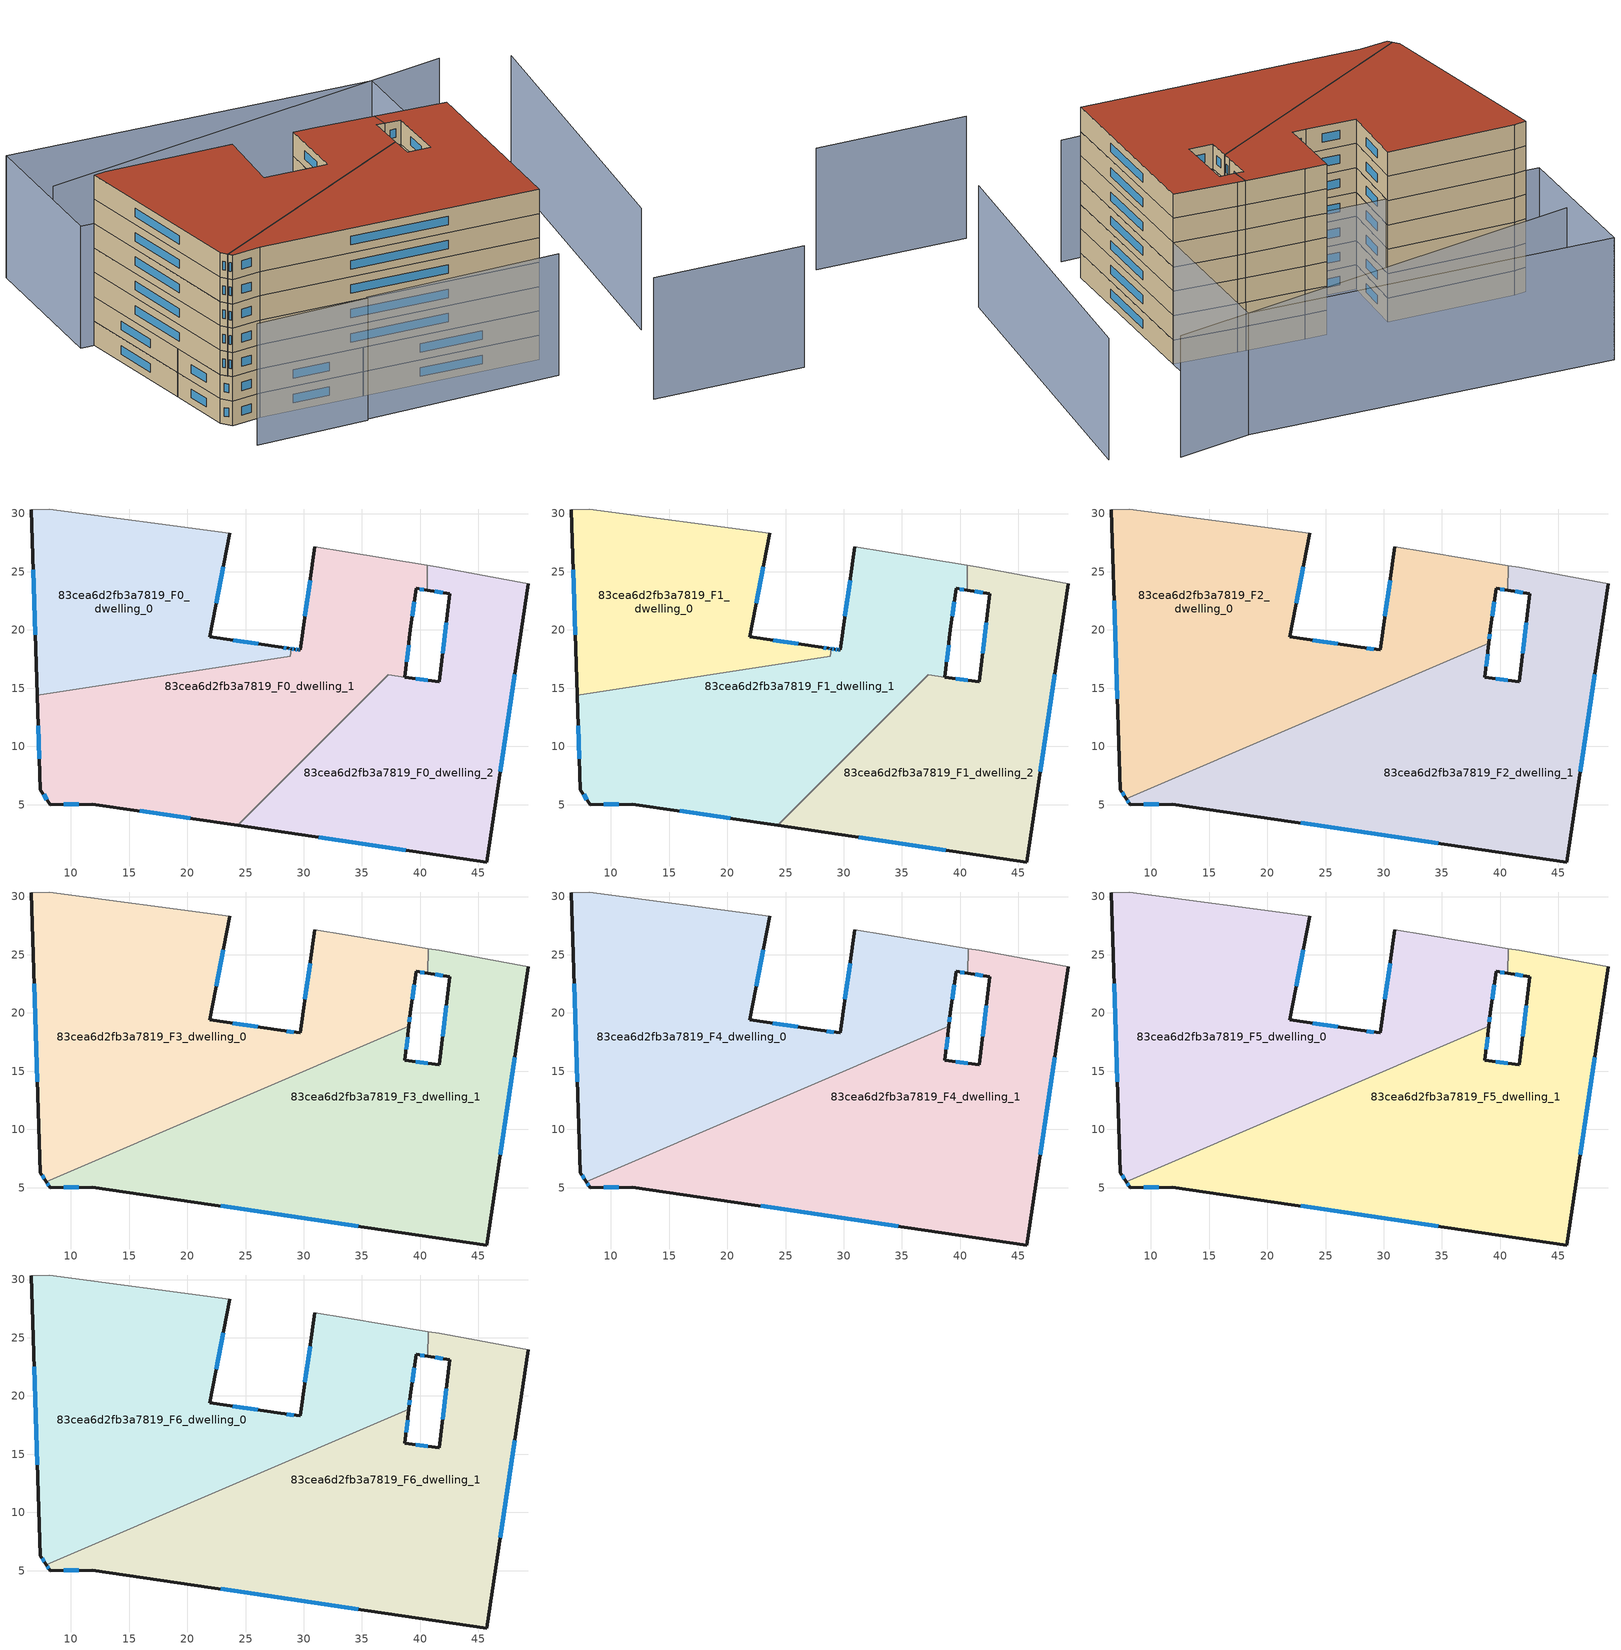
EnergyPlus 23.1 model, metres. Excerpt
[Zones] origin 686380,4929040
83cea6d2fb3a7819_F0_dwelling_0
 floor ground (EU_floor_Construction): 23.63,28.3 21.91,19.42 28.11,18.51 28.71,18.42 28.94,18.39 28.84,17.73 7.12,14.41 6.6,30.34 8.13,30.39 z0
 wall outside (EU_wall_Construction): 6.6,30.34 7.12,14.41 / 28.94,18.39 28.71,18.42 28.11,18.51 21.91,19.42 23.63,28.3 z0:3
 wall adiabatic (EU_wall_Construction): 23.63,28.3 8.13,30.39 6.6,30.34 z0:3
 wall to 83cea6d2fb3a7819_F0_dwelling_1 (EU_wall_Construction): 7.12,14.41 28.84,17.73 28.94,18.39 z0:3
 window (EU_Window_Construction): 6.77,25.16 6.95,19.59 / 22.47,22.31 23.07,25.41 / 26.09,18.8 23.92,19.12 / 28.51,18.45 28.3,18.48 / 28.86,18.4 28.78,18.41 z0.98:2.02
83cea6d2fb3a7819_F0_dwelling_1
 floor ground (EU_floor_Construction): 40.62,25.55 40.62,23.41 39.66,23.57 39.17,20.03 38.68,15.95 37.24,16.15 24.34,3.21 11.84,5.05 8.22,5 7.38,6.29 7.12,14.41 28.84,17.73 28.94,18.39 29.23,18.34 29.53,18.3 29.68,18.28 30.96,27.14 33.55,26.73 z0
 wall outside (EU_wall_Construction): 30.96,27.14 29.68,18.28 29.53,18.3 29.23,18.34 28.94,18.39 / 38.68,15.95 39.17,20.03 39.66,23.57 40.62,23.41 / 7.12,14.41 7.38,6.29 8.22,5 11.84,5.05 24.34,3.21 z0:3
 wall adiabatic (EU_wall_Construction): 40.62,25.55 33.55,26.73 30.96,27.14 z0:3
 wall to 83cea6d2fb3a7819_F0_dwelling_2 (EU_wall_Construction): 40.62,23.41 40.62,25.55 / 24.34,3.21 37.24,16.15 38.68,15.95 z0:3
 window (EU_Window_Construction): 29.14,18.36 29.03,18.37 / 29.43,18.32 29.33,18.33 / 29.63,18.29 29.58,18.29 / 30.54,24.26 30.1,21.16 / 39.97,23.52 40.31,23.46 / 39.33,21.18 39.5,22.42 / 38.84,17.28 39.01,18.7 / 15.9,4.45 20.27,3.81 / 9.4,5.02 10.66,5.03 / 7.65,5.87 7.95,5.42 / 7.2,11.77 7.29,8.93 z0.98:2.02
83cea6d2fb3a7819_F0_dwelling_2
 floor ground (EU_floor_Construction): 49.28,23.95 45.7,0.07 24.34,3.21 37.24,16.14 41.62,15.54 42.56,23.1 40.62,23.41 40.62,25.55 41.63,25.38 z0
 wall outside (EU_wall_Construction): 40.62,23.41 42.56,23.1 41.62,15.54 38.68,15.95 / 24.34,3.21 45.7,0.07 49.28,23.95 z0:3
 wall adiabatic (EU_wall_Construction): 49.28,23.95 41.63,25.38 40.62,25.55 z0:3
 window (EU_Window_Construction): 41.25,23.31 41.93,23.2 / 46.86,7.84 48.11,16.18 / 31.28,2.19 38.75,1.09 / 40.66,15.67 39.64,15.81 / 42.25,20.64 41.92,18 z0.98:2.02
83cea6d2fb3a7819_F1_dwelling_0
 floor to 83cea6d2fb3a7819_F0_dwelling_0 (EU_floor_Construction): 23.63,28.3 21.91,19.42 28.11,18.51 28.71,18.42 28.94,18.39 28.84,17.73 7.12,14.41 6.6,30.34 8.13,30.39 z3
 wall outside (EU_wall_Construction): 6.6,30.34 7.12,14.41 / 28.94,18.39 28.71,18.42 28.11,18.51 21.91,19.42 23.63,28.3 z3:6
 wall adiabatic (EU_wall_Construction): 23.63,28.3 8.13,30.39 6.6,30.34 z3:6
 wall to 83cea6d2fb3a7819_F1_dwelling_1 (EU_wall_Construction): 7.12,14.41 28.84,17.73 28.94,18.39 z3:6
 window (EU_Window_Construction): 6.77,25.16 6.95,19.59 / 22.47,22.31 23.07,25.41 / 26.09,18.8 23.92,19.12 / 28.51,18.45 28.3,18.48 / 28.86,18.4 28.78,18.41 z3.98:5.02
83cea6d2fb3a7819_F1_dwelling_1
 floor to 83cea6d2fb3a7819_F0_dwelling_1 (EU_floor_Construction): 40.62,25.55 40.62,23.41 39.66,23.57 39.17,20.03 38.68,15.95 37.24,16.15 24.34,3.21 11.84,5.05 8.22,5 7.38,6.29 7.12,14.41 28.84,17.73 28.94,18.39 29.23,18.34 29.53,18.3 29.68,18.28 30.96,27.14 33.55,26.73 z3
 wall outside (EU_wall_Construction): 30.96,27.14 29.68,18.28 29.53,18.3 29.23,18.34 28.94,18.39 / 38.68,15.95 39.17,20.03 39.66,23.57 40.62,23.41 / 7.12,14.41 7.38,6.29 8.22,5 11.84,5.05 24.34,3.21 z3:6
 wall adiabatic (EU_wall_Construction): 40.62,25.55 33.55,26.73 30.96,27.14 z3:6
 wall to 83cea6d2fb3a7819_F1_dwelling_2 (EU_wall_Construction): 40.62,23.41 40.62,25.55 / 24.34,3.21 37.24,16.15 38.68,15.95 z3:6
 window (EU_Window_Construction): 29.14,18.36 29.03,18.37 / 29.43,18.32 29.33,18.33 / 29.63,18.29 29.58,18.29 / 30.54,24.26 30.1,21.16 / 39.97,23.52 40.31,23.46 / 39.33,21.18 39.5,22.42 / 38.84,17.28 39.01,18.7 / 15.9,4.45 20.27,3.81 / 9.4,5.02 10.66,5.03 / 7.65,5.87 7.95,5.42 / 7.2,11.77 7.29,8.93 z3.98:5.02
83cea6d2fb3a7819_F1_dwelling_2
 floor to 83cea6d2fb3a7819_F0_dwelling_2 (EU_floor_Construction): 49.28,23.95 45.7,0.07 24.34,3.21 37.24,16.14 41.62,15.54 42.56,23.1 40.62,23.41 40.62,25.55 41.63,25.38 z3
 wall outside (EU_wall_Construction): 40.62,23.41 42.56,23.1 41.62,15.54 38.68,15.95 / 24.34,3.21 45.7,0.07 49.28,23.95 z3:6
 wall adiabatic (EU_wall_Construction): 49.28,23.95 41.63,25.38 40.62,25.55 z3:6
 window (EU_Window_Construction): 41.25,23.31 41.93,23.2 / 46.86,7.84 48.11,16.18 / 31.28,2.19 38.75,1.09 / 40.66,15.67 39.64,15.81 / 42.25,20.64 41.92,18 z3.98:5.02
83cea6d2fb3a7819_F2_dwelling_0
 floor to 83cea6d2fb3a7819_F1_dwelling_0 (EU_floor_Construction): 23.63,28.3 21.91,19.42 28.11,18.51 28.83,18.4 28.94,18.39 28.84,17.73 7.12,14.41 6.6,30.34 8.13,30.39 z6
 floor to 83cea6d2fb3a7819_F1_dwelling_1 (EU_floor_Construction): 40.62,25.55 40.62,23.41 39.66,23.57 39.17,20.03 39.03,18.85 7.88,5.52 7.38,6.29 7.12,14.41 28.84,17.73 28.94,18.39 29.07,18.37 29.68,18.28 30.96,27.14 33.55,26.73 z6
 floor to 83cea6d2fb3a7819_F1_dwelling_2 (EU_floor_Construction): 40.69,25.54 40.66,23.41 40.62,23.41 40.62,25.55 z6
 wall outside (EU_wall_Construction): 30.96,27.14 29.68,18.28 28.02,18.52 21.91,19.42 23.63,28.3 / 39.03,18.85 39.17,20.03 39.66,23.57 40.66,23.41 / 6.6,30.34 7.38,6.29 7.88,5.52 z6:9
 wall adiabatic (EU_wall_Construction): 23.63,28.3 8.13,30.39 6.6,30.34 / 40.69,25.54 33.55,26.73 30.96,27.14 z6:9
 wall to 83cea6d2fb3a7819_F2_dwelling_1 (EU_wall_Construction): 40.66,23.41 40.69,25.54 / 7.88,5.52 39.03,18.85 z6:9
 window (EU_Window_Construction): 22.47,22.31 23.07,25.41 / 26.03,18.81 23.9,19.13 / 29.14,18.36 28.56,18.44 / 30.54,24.26 30.1,21.16 / 39.99,23.52 40.34,23.46 / 39.33,21.18 39.5,22.42 / 39.07,19.24 39.12,19.65 / 7.54,6.04 7.72,5.77 / 6.85,22.52 7.13,14.11 z6.98:8.02
83cea6d2fb3a7819_F2_dwelling_1
 floor to 83cea6d2fb3a7819_F1_dwelling_1 (EU_floor_Construction): 39.03,18.85 38.68,15.95 37.24,16.15 24.34,3.21 11.84,5.05 8.22,5 7.88,5.52 z6
 floor to 83cea6d2fb3a7819_F1_dwelling_2 (EU_floor_Construction): 49.28,23.95 45.7,0.07 24.34,3.21 37.24,16.14 41.62,15.54 42.56,23.1 40.66,23.41 40.69,25.54 41.63,25.38 z6
 wall outside (EU_wall_Construction): 7.88,5.52 8.22,5 11.84,5.05 45.7,0.07 49.28,23.95 / 40.66,23.41 42.56,23.1 41.62,15.54 38.68,15.95 39.03,18.85 z6:9
 wall adiabatic (EU_wall_Construction): 49.28,23.95 41.63,25.38 40.69,25.54 z6:9
 window (EU_Window_Construction): 7.99,5.35 8.11,5.17 / 38.79,16.89 38.91,17.91 / 40.66,15.67 39.63,15.82 / 42.25,20.64 41.92,18 / 41.28,23.31 41.94,23.2 / 46.86,7.84 48.11,16.18 / 22.85,3.43 34.69,1.69 / 9.4,5.02 10.66,5.03 z6.98:8.02
83cea6d2fb3a7819_F3_dwelling_0
 floor to 83cea6d2fb3a7819_F2_dwelling_0 (EU_floor_Construction): 40.69,25.54 40.66,23.41 39.66,23.57 39.17,20.03 39.03,18.85 7.88,5.52 7.38,6.29 6.6,30.34 8.13,30.39 23.63,28.3 21.91,19.42 28.02,18.52 29.68,18.28 30.96,27.14 33.55,26.73 z9
 wall outside (EU_wall_Construction): 30.96,27.14 29.68,18.28 28.02,18.52 21.91,19.42 23.63,28.3 / 39.03,18.85 39.17,20.03 39.66,23.57 40.66,23.41 / 6.6,30.34 7.38,6.29 7.88,5.52 z9:12
 wall adiabatic (EU_wall_Construction): 23.63,28.3 8.13,30.39 6.6,30.34 / 40.69,25.54 33.55,26.73 30.96,27.14 z9:12
 wall to 83cea6d2fb3a7819_F3_dwelling_1 (EU_wall_Construction): 40.66,23.41 40.69,25.54 / 7.88,5.52 39.03,18.85 z9:12
 window (EU_Window_Construction): 22.47,22.31 23.07,25.41 / 26.03,18.81 23.9,19.13 / 29.14,18.36 28.56,18.44 / 30.54,24.26 30.1,21.16 / 39.99,23.52 40.34,23.46 / 39.33,21.18 39.5,22.42 / 39.07,19.24 39.12,19.65 / 7.54,6.04 7.72,5.77 / 6.85,22.52 7.13,14.11 z9.98:11.02
83cea6d2fb3a7819_F3_dwelling_1
 floor to 83cea6d2fb3a7819_F2_dwelling_1 (EU_floor_Construction): 49.28,23.95 45.7,0.07 11.84,5.05 8.22,5 7.88,5.52 39.03,18.85 38.68,15.95 41.62,15.54 42.56,23.1 40.66,23.41 40.69,25.54 41.63,25.38 z9
 wall outside (EU_wall_Construction): 7.88,5.52 8.22,5 11.84,5.05 45.7,0.07 49.28,23.95 / 40.66,23.41 42.56,23.1 41.62,15.54 38.68,15.95 39.03,18.85 z9:12
 wall adiabatic (EU_wall_Construction): 49.28,23.95 41.63,25.38 40.69,25.54 z9:12
 window (EU_Window_Construction): 7.99,5.35 8.11,5.17 / 38.79,16.89 38.91,17.91 / 40.66,15.67 39.63,15.82 / 42.25,20.64 41.92,18 / 41.28,23.31 41.94,23.2 / 46.86,7.84 48.11,16.18 / 22.85,3.43 34.69,1.69 / 9.4,5.02 10.66,5.03 z9.98:11.02
83cea6d2fb3a7819_F4_dwelling_0
 floor to 83cea6d2fb3a7819_F3_dwelling_0 (EU_floor_Construction): 40.69,25.54 40.66,23.41 39.66,23.57 39.17,20.03 39.03,18.85 7.88,5.52 7.38,6.29 6.6,30.34 8.13,30.39 23.63,28.3 21.91,19.42 28.02,18.52 29.68,18.28 30.96,27.14 33.55,26.73 z12
 wall outside (EU_wall_Construction): 30.96,27.14 29.68,18.28 28.02,18.52 21.91,19.42 23.63,28.3 / 39.03,18.85 39.17,20.03 39.66,23.57 40.66,23.41 / 6.6,30.34 7.38,6.29 7.88,5.52 z12:15
 wall adiabatic (EU_wall_Construction): 23.63,28.3 8.13,30.39 6.6,30.34 / 40.69,25.54 33.55,26.73 30.96,27.14 z12:15
 wall to 83cea6d2fb3a7819_F4_dwelling_1 (EU_wall_Construction): 40.66,23.41 40.69,25.54 / 7.88,5.52 39.03,18.85 z12:15
 window (EU_Window_Construction): 22.47,22.31 23.07,25.41 / 26.03,18.81 23.9,19.13 / 29.14,18.36 28.56,18.44 / 30.54,24.26 30.1,21.16 / 39.99,23.52 40.34,23.46 / 39.33,21.18 39.5,22.42 / 39.07,19.24 39.12,19.65 / 7.54,6.04 7.72,5.77 / 6.85,22.52 7.13,14.11 z12.98:14.02
83cea6d2fb3a7819_F4_dwelling_1
 floor to 83cea6d2fb3a7819_F3_dwelling_1 (EU_floor_Construction): 49.28,23.95 45.7,0.07 11.84,5.05 8.22,5 7.88,5.52 39.03,18.85 38.68,15.95 41.62,15.54 42.56,23.1 40.66,23.41 40.69,25.54 41.63,25.38 z12
 wall outside (EU_wall_Construction): 7.88,5.52 8.22,5 11.84,5.05 45.7,0.07 49.28,23.95 / 40.66,23.41 42.56,23.1 41.62,15.54 38.68,15.95 39.03,18.85 z12:15
 wall adiabatic (EU_wall_Construction): 49.28,23.95 41.63,25.38 40.69,25.54 z12:15
 window (EU_Window_Construction): 7.99,5.35 8.11,5.17 / 38.79,16.89 38.91,17.91 / 40.66,15.67 39.63,15.82 / 42.25,20.64 41.92,18 / 41.28,23.31 41.94,23.2 / 46.86,7.84 48.11,16.18 / 22.85,3.43 34.69,1.69 / 9.4,5.02 10.66,5.03 z12.98:14.02
83cea6d2fb3a7819_F5_dwelling_0
 floor to 83cea6d2fb3a7819_F4_dwelling_0 (EU_floor_Construction): 40.69,25.54 40.66,23.41 39.66,23.57 39.17,20.03 39.03,18.85 7.88,5.52 7.38,6.29 6.6,30.34 8.13,30.39 23.63,28.3 21.91,19.42 28.02,18.52 29.68,18.28 30.96,27.14 33.55,26.73 z15
 wall outside (EU_wall_Construction): 30.96,27.14 29.68,18.28 28.02,18.52 21.91,19.42 23.63,28.3 / 39.03,18.85 39.17,20.03 39.66,23.57 40.66,23.41 / 6.6,30.34 7.38,6.29 7.88,5.52 z15:18
 wall adiabatic (EU_wall_Construction): 23.63,28.3 8.13,30.39 6.6,30.34 / 40.69,25.54 33.55,26.73 30.96,27.14 z15:18
 wall to 83cea6d2fb3a7819_F5_dwelling_1 (EU_wall_Construction): 40.66,23.41 40.69,25.54 / 7.88,5.52 39.03,18.85 z15:18
 window (EU_Window_Construction): 22.47,22.31 23.07,25.41 / 26.03,18.81 23.9,19.13 / 29.14,18.36 28.56,18.44 / 30.54,24.26 30.1,21.16 / 39.99,23.52 40.34,23.46 / 39.33,21.18 39.5,22.42 / 39.07,19.24 39.12,19.65 / 7.54,6.04 7.72,5.77 / 6.85,22.52 7.13,14.11 z15.98:17.02
83cea6d2fb3a7819_F5_dwelling_1
 floor to 83cea6d2fb3a7819_F4_dwelling_1 (EU_floor_Construction): 49.28,23.95 45.7,0.07 11.84,5.05 8.22,5 7.88,5.52 39.03,18.85 38.68,15.95 41.62,15.54 42.56,23.1 40.66,23.41 40.69,25.54 41.63,25.38 z15
 wall outside (EU_wall_Construction): 7.88,5.52 8.22,5 11.84,5.05 45.7,0.07 49.28,23.95 / 40.66,23.41 42.56,23.1 41.62,15.54 38.68,15.95 39.03,18.85 z15:18
 wall adiabatic (EU_wall_Construction): 49.28,23.95 41.63,25.38 40.69,25.54 z15:18
 window (EU_Window_Construction): 7.99,5.35 8.11,5.17 / 38.79,16.89 38.91,17.91 / 40.66,15.67 39.63,15.82 / 42.25,20.64 41.92,18 / 41.28,23.31 41.94,23.2 / 46.86,7.84 48.11,16.18 / 22.85,3.43 34.69,1.69 / 9.4,5.02 10.66,5.03 z15.98:17.02
83cea6d2fb3a7819_F6_dwelling_0
 floor to 83cea6d2fb3a7819_F5_dwelling_0 (EU_floor_Construction): 40.69,25.54 40.66,23.41 39.66,23.57 39.17,20.03 39.03,18.85 7.88,5.52 7.38,6.29 6.6,30.34 8.13,30.39 23.63,28.3 21.91,19.42 28.02,18.52 29.68,18.28 30.96,27.14 33.55,26.73 z18
 wall outside (EU_wall_Construction): 30.96,27.14 29.68,18.28 28.02,18.52 21.91,19.42 23.63,28.3 / 39.03,18.85 39.17,20.03 39.66,23.57 40.66,23.41 / 6.6,30.34 7.38,6.29 7.88,5.52 z18:21
 wall adiabatic (EU_wall_Construction): 23.63,28.3 8.13,30.39 6.6,30.34 / 40.69,25.54 33.55,26.73 30.96,27.14 z18:21
 wall to 83cea6d2fb3a7819_F6_dwelling_1 (EU_wall_Construction): 40.66,23.41 40.69,25.54 / 7.88,5.52 39.03,18.85 z18:21
 window (EU_Window_Construction): 22.47,22.31 23.07,25.41 / 26.03,18.81 23.9,19.13 / 29.14,18.36 28.56,18.44 / 30.54,24.26 30.1,21.16 / 39.99,23.52 40.34,23.46 / 39.33,21.18 39.5,22.42 / 39.07,19.24 39.12,19.65 / 7.54,6.04 7.72,5.77 / 6.85,22.52 7.13,14.11 z18.98:20.02
 roof outside (EU_roof_Construction): 39.03,18.85 39.17,20.03 39.66,23.57 40.66,23.41 40.69,25.54 33.55,26.73 30.96,27.14 29.68,18.28 28.02,18.52 21.91,19.42 23.63,28.3 8.13,30.39 6.6,30.34 7.38,6.29 7.88,5.52 z21
83cea6d2fb3a7819_F6_dwelling_1
 floor to 83cea6d2fb3a7819_F5_dwelling_1 (EU_floor_Construction): 49.28,23.95 45.7,0.07 11.84,5.05 8.22,5 7.88,5.52 39.03,18.85 38.68,15.95 41.62,15.54 42.56,23.1 40.66,23.41 40.69,25.54 41.63,25.38 z18
 wall outside (EU_wall_Construction): 7.88,5.52 8.22,5 11.84,5.05 45.7,0.07 49.28,23.95 / 40.66,23.41 42.56,23.1 41.62,15.54 38.68,15.95 39.03,18.85 z18:21
 wall adiabatic (EU_wall_Construction): 49.28,23.95 41.63,25.38 40.69,25.54 z18:21
 window (EU_Window_Construction): 7.99,5.35 8.11,5.17 / 38.79,16.89 38.91,17.91 / 40.66,15.67 39.63,15.82 / 42.25,20.64 41.92,18 / 41.28,23.31 41.94,23.2 / 46.86,7.84 48.11,16.18 / 22.85,3.43 34.69,1.69 / 9.4,5.02 10.66,5.03 z18.98:20.02
 roof outside (EU_roof_Construction): 45.7,0.07 49.28,23.95 41.63,25.38 40.69,25.54 40.66,23.41 42.56,23.1 41.62,15.54 38.68,15.95 39.03,18.85 7.88,5.52 8.22,5 11.84,5.05 z21
shading: 50.74,-15.25 69.04,-17.76 / 21.48,-1.82 45.29,-4.47 / 7.74,-0.59 21.45,-2.12 / 59.26,0.06 68.5,40 / 61.49,43.88 8.07,40.71 / 52.19,43.33 49.28,23.95 / 49.28,23.95 5.03,30.59 / 5.03,30.59 7.94,49.97 / 7.94,49.97 52.19,43.33 z0:15
[Building]
EU S2 Campaign: North Axis=0; Terrain=City; Solar Distribution=FullExterior
[Site:Location]
Bologna: Latitude=44.5; Longitude=11.25; Time Zone=1; Elevation=37
[SizingPeriod:WeatherFileDays]
AnnualSizingPeriod: Begin Month=1; Begin Day of Month=1; End Month=12; End Day of Month=31; Day of Week for Start Day=Monday; Use Weather File Daylight Saving Period=No; Use Weather File Rain and Snow Indicators=No
[MATERIAL]
EU_InternalMass_Material: Roughness=MediumRough; Thickness=0.1; Conductivity=1; Density=1800; Specific Heat=900; Thermal Absorptance=0.9; Solar Absorptance=0.7; Visible Absorptance=0.7
[MATERIAL:NOMASS] Roughness=MediumRough; Thermal Absorptance=0.9; Solar Absorptance=0.7; Visible Absorptance=0.7
Name | Thermal Resistance
EU_wall_NoMass | 0.905828
EU_roof_NoMass | 0.37593
EU_floor_NoMass | 0.67114
[WINDOWMATERIAL:SIMPLEGLAZINGSYSTEM]
EU_Window_SimpleGlazing: UFactor=4.52486; Solar Heat Gain Coefficient=0.85; Visible Transmittance=0.85
[CONSTRUCTION]
EU_wall_Construction: EU_wall_NoMass
EU_roof_Construction: EU_roof_NoMass
EU_floor_Construction: EU_floor_NoMass
EU_InternalMass_Construction: EU_InternalMass_Material
EU_Window_Construction: EU_Window_SimpleGlazing
[ZONE] Type=1; Multiplier=1; Ceiling Height=autocalculate; Floor Area=autocalculate; Part of Total Floor Area=Yes
Name | Volume
83cea6d2fb3a7819_F0_dwelling_0; 83cea6d2fb3a7819_F1_dwelling_0 | 691.901
83cea6d2fb3a7819_F2_dwelling_0 | 1372.65
83cea6d2fb3a7819_F3_dwelling_0; 83cea6d2fb3a7819_F4_dwelling_0; 83cea6d2fb3a7819_F5_dwelling_0; 83cea6d2fb3a7819_F6_dwelling_0 | 1372.66
83cea6d2fb3a7819_F0_dwelling_1; 83cea6d2fb3a7819_F1_dwelling_1 | 1142.37
83cea6d2fb3a7819_F2_dwelling_1 | 1372.57
83cea6d2fb3a7819_F3_dwelling_1; 83cea6d2fb3a7819_F4_dwelling_1; 83cea6d2fb3a7819_F5_dwelling_1; 83cea6d2fb3a7819_F6_dwelling_1 | 1372.64
83cea6d2fb3a7819_F0_dwelling_2 | 910.955
83cea6d2fb3a7819_F1_dwelling_2 | 910.953
[INTERNALMASS] Construction=EU_InternalMass_Construction
Name | Zone or ZoneList | Surface Area
83cea6d2fb3a7819_F0_dwelling_0_EU_InternalMass | 83cea6d2fb3a7819_F0_dwelling_0 | 230.638
83cea6d2fb3a7819_F0_dwelling_1_EU_InternalMass | 83cea6d2fb3a7819_F0_dwelling_1 | 380.788
83cea6d2fb3a7819_F0_dwelling_2_EU_InternalMass | 83cea6d2fb3a7819_F0_dwelling_2 | 303.661
83cea6d2fb3a7819_F1_dwelling_0_EU_InternalMass | 83cea6d2fb3a7819_F1_dwelling_0 | 230.638
83cea6d2fb3a7819_F1_dwelling_1_EU_InternalMass | 83cea6d2fb3a7819_F1_dwelling_1 | 380.788
83cea6d2fb3a7819_F1_dwelling_2_EU_InternalMass | 83cea6d2fb3a7819_F1_dwelling_2 | 303.661
83cea6d2fb3a7819_F2_dwelling_0_EU_InternalMass | 83cea6d2fb3a7819_F2_dwelling_0 | 457.554
83cea6d2fb3a7819_F2_dwelling_1_EU_InternalMass | 83cea6d2fb3a7819_F2_dwelling_1 | 457.546
83cea6d2fb3a7819_F3_dwelling_0_EU_InternalMass | 83cea6d2fb3a7819_F3_dwelling_0 | 457.554
83cea6d2fb3a7819_F3_dwelling_1_EU_InternalMass | 83cea6d2fb3a7819_F3_dwelling_1 | 457.546
83cea6d2fb3a7819_F4_dwelling_0_EU_InternalMass | 83cea6d2fb3a7819_F4_dwelling_0 | 457.554
83cea6d2fb3a7819_F4_dwelling_1_EU_InternalMass | 83cea6d2fb3a7819_F4_dwelling_1 | 457.546
83cea6d2fb3a7819_F5_dwelling_0_EU_InternalMass | 83cea6d2fb3a7819_F5_dwelling_0 | 457.554
83cea6d2fb3a7819_F5_dwelling_1_EU_InternalMass | 83cea6d2fb3a7819_F5_dwelling_1 | 457.546
83cea6d2fb3a7819_F6_dwelling_0_EU_InternalMass | 83cea6d2fb3a7819_F6_dwelling_0 | 457.554
83cea6d2fb3a7819_F6_dwelling_1_EU_InternalMass | 83cea6d2fb3a7819_F6_dwelling_1 | 457.546
[OTHEREQUIPMENT] Fuel Type=Electricity; Design Level Calculation Method=Watts/Area; Power per Zone Floor Area=1; Fraction Latent=0; Fraction Radiant=0; Fraction Lost=0; Carbon Dioxide Generation Rate=0; EndUse Subcategory=EU_Step8_InternalGains
Name | Zone or ZoneList or Space or SpaceList | Schedule
EU_Step8_InternalGain_83cea6d2fb3a7819_F0_dwelling_0_f000 | 83cea6d2fb3a7819_F0_dwelling_0 | EU_Step8_GainSchedule_83cea6d2fb3a7819_F0_dwelling_0_f000
EU_Step8_InternalGain_83cea6d2fb3a7819_F0_dwelling_1_f000 | 83cea6d2fb3a7819_F0_dwelling_1 | EU_Step8_GainSchedule_83cea6d2fb3a7819_F0_dwelling_1_f000
EU_Step8_InternalGain_83cea6d2fb3a7819_F0_dwelling_2_f000 | 83cea6d2fb3a7819_F0_dwelling_2 | EU_Step8_GainSchedule_83cea6d2fb3a7819_F0_dwelling_2_f000
EU_Step8_InternalGain_83cea6d2fb3a7819_F1_dwelling_0_f000 | 83cea6d2fb3a7819_F1_dwelling_0 | EU_Step8_GainSchedule_83cea6d2fb3a7819_F1_dwelling_0_f000
EU_Step8_InternalGain_83cea6d2fb3a7819_F1_dwelling_1_f000 | 83cea6d2fb3a7819_F1_dwelling_1 | EU_Step8_GainSchedule_83cea6d2fb3a7819_F1_dwelling_1_f000
EU_Step8_InternalGain_83cea6d2fb3a7819_F1_dwelling_2_f000 | 83cea6d2fb3a7819_F1_dwelling_2 | EU_Step8_GainSchedule_83cea6d2fb3a7819_F1_dwelling_2_f000
EU_Step8_InternalGain_83cea6d2fb3a7819_F2_dwelling_0_f000 | 83cea6d2fb3a7819_F2_dwelling_0 | EU_Step8_GainSchedule_83cea6d2fb3a7819_F2_dwelling_0_f000
EU_Step8_InternalGain_83cea6d2fb3a7819_F2_dwelling_1_f000 | 83cea6d2fb3a7819_F2_dwelling_1 | EU_Step8_GainSchedule_83cea6d2fb3a7819_F2_dwelling_1_f000
EU_Step8_InternalGain_83cea6d2fb3a7819_F3_dwelling_0_f000 | 83cea6d2fb3a7819_F3_dwelling_0 | EU_Step8_GainSchedule_83cea6d2fb3a7819_F3_dwelling_0_f000
EU_Step8_InternalGain_83cea6d2fb3a7819_F3_dwelling_1_f000 | 83cea6d2fb3a7819_F3_dwelling_1 | EU_Step8_GainSchedule_83cea6d2fb3a7819_F3_dwelling_1_f000
EU_Step8_InternalGain_83cea6d2fb3a7819_F4_dwelling_0_f000 | 83cea6d2fb3a7819_F4_dwelling_0 | EU_Step8_GainSchedule_83cea6d2fb3a7819_F4_dwelling_0_f000
EU_Step8_InternalGain_83cea6d2fb3a7819_F4_dwelling_1_f000 | 83cea6d2fb3a7819_F4_dwelling_1 | EU_Step8_GainSchedule_83cea6d2fb3a7819_F4_dwelling_1_f000
EU_Step8_InternalGain_83cea6d2fb3a7819_F5_dwelling_0_f000 | 83cea6d2fb3a7819_F5_dwelling_0 | EU_Step8_GainSchedule_83cea6d2fb3a7819_F5_dwelling_0_f000
EU_Step8_InternalGain_83cea6d2fb3a7819_F5_dwelling_1_f000 | 83cea6d2fb3a7819_F5_dwelling_1 | EU_Step8_GainSchedule_83cea6d2fb3a7819_F5_dwelling_1_f000
EU_Step8_InternalGain_83cea6d2fb3a7819_F6_dwelling_0_f000 | 83cea6d2fb3a7819_F6_dwelling_0 | EU_Step8_GainSchedule_83cea6d2fb3a7819_F6_dwelling_0_f000
EU_Step8_InternalGain_83cea6d2fb3a7819_F6_dwelling_1_f000 | 83cea6d2fb3a7819_F6_dwelling_1 | EU_Step8_GainSchedule_83cea6d2fb3a7819_F6_dwelling_1_f000
[ZONEVENTILATION:DESIGNFLOWRATE] Schedule=EU_AlwaysOn; Design Flow Rate Calculation Method=AirChanges/Hour; Air Changes per Hour=0.73129; Ventilation Type=Natural; Fan Pressure Rise=0; Fan Total Efficiency=1; Constant Term Coefficient=1; Temperature Term Coefficient=0; Velocity Term Coefficient=0; Velocity Squared Term Coefficient=0; Minimum Indoor Temperature=-100; Maximum Indoor Temperature=100; Delta Temperature=-100; Minimum Outdoor Temperature=-100; Maximum Outdoor Temperature=100; Maximum Wind Speed=40
Name | Zone or ZoneList or Space or SpaceList
EU_ConstantAir_83cea6d2fb3a7819_F0_dwelling_0 | 83cea6d2fb3a7819_F0_dwelling_0
EU_ConstantAir_83cea6d2fb3a7819_F0_dwelling_1 | 83cea6d2fb3a7819_F0_dwelling_1
EU_ConstantAir_83cea6d2fb3a7819_F0_dwelling_2 | 83cea6d2fb3a7819_F0_dwelling_2
EU_ConstantAir_83cea6d2fb3a7819_F1_dwelling_0 | 83cea6d2fb3a7819_F1_dwelling_0
EU_ConstantAir_83cea6d2fb3a7819_F1_dwelling_1 | 83cea6d2fb3a7819_F1_dwelling_1
EU_ConstantAir_83cea6d2fb3a7819_F1_dwelling_2 | 83cea6d2fb3a7819_F1_dwelling_2
EU_ConstantAir_83cea6d2fb3a7819_F2_dwelling_0 | 83cea6d2fb3a7819_F2_dwelling_0
EU_ConstantAir_83cea6d2fb3a7819_F2_dwelling_1 | 83cea6d2fb3a7819_F2_dwelling_1
EU_ConstantAir_83cea6d2fb3a7819_F3_dwelling_0 | 83cea6d2fb3a7819_F3_dwelling_0
EU_ConstantAir_83cea6d2fb3a7819_F3_dwelling_1 | 83cea6d2fb3a7819_F3_dwelling_1
EU_ConstantAir_83cea6d2fb3a7819_F4_dwelling_0 | 83cea6d2fb3a7819_F4_dwelling_0
EU_ConstantAir_83cea6d2fb3a7819_F4_dwelling_1 | 83cea6d2fb3a7819_F4_dwelling_1
EU_ConstantAir_83cea6d2fb3a7819_F5_dwelling_0 | 83cea6d2fb3a7819_F5_dwelling_0
EU_ConstantAir_83cea6d2fb3a7819_F5_dwelling_1 | 83cea6d2fb3a7819_F5_dwelling_1
EU_ConstantAir_83cea6d2fb3a7819_F6_dwelling_0 | 83cea6d2fb3a7819_F6_dwelling_0
EU_ConstantAir_83cea6d2fb3a7819_F6_dwelling_1 | 83cea6d2fb3a7819_F6_dwelling_1
[HVACTEMPLATE:THERMOSTAT] Constant Heating Setpoint=20; Constant Cooling Setpoint=50
EU_HeatOnly_83cea6d2fb3a7819_F0_dwelling_0; EU_HeatOnly_83cea6d2fb3a7819_F0_dwelling_1; EU_HeatOnly_83cea6d2fb3a7819_F0_dwelling_2; EU_HeatOnly_83cea6d2fb3a7819_F1_dwelling_0; EU_HeatOnly_83cea6d2fb3a7819_F1_dwelling_1; EU_HeatOnly_83cea6d2fb3a7819_F1_dwelling_2; EU_HeatOnly_83cea6d2fb3a7819_F2_dwelling_0; EU_HeatOnly_83cea6d2fb3a7819_F2_dwelling_1; EU_HeatOnly_83cea6d2fb3a7819_F3_dwelling_0; EU_HeatOnly_83cea6d2fb3a7819_F3_dwelling_1; EU_HeatOnly_83cea6d2fb3a7819_F4_dwelling_0; EU_HeatOnly_83cea6d2fb3a7819_F4_dwelling_1; EU_HeatOnly_83cea6d2fb3a7819_F5_dwelling_0; EU_HeatOnly_83cea6d2fb3a7819_F5_dwelling_1; EU_HeatOnly_83cea6d2fb3a7819_F6_dwelling_0; EU_HeatOnly_83cea6d2fb3a7819_F6_dwelling_1
[HVACTEMPLATE:ZONE:IDEALLOADSAIRSYSTEM] System Availability Schedule=EU_AlwaysOn; Maximum Heating Supply Air Temperature=50; Minimum Cooling Supply Air Temperature=13; Maximum Heating Supply Air Humidity Ratio=0.0156; Minimum Cooling Supply Air Humidity Ratio=0.0077; Heating Limit=NoLimit; Cooling Limit=NoLimit; Heating Availability Schedule=EU_AlwaysOn; Cooling Availability Schedule=EU_CoolingOff; Dehumidification Control Type=ConstantSensibleHeatRatio; Cooling Sensible Heat Ratio=0.7; Dehumidification Setpoint=60; Humidification Control Type=None; Humidification Setpoint=30; Outdoor Air Method=None; Outdoor Air Flow Rate per Person=0.00944; Outdoor Air Flow Rate per Zone Floor Area=0; Outdoor Air Flow Rate per Zone=0; Demand Controlled Ventilation Type=None; Outdoor Air Economizer Type=NoEconomizer; Heat Recovery Type=None; Sensible Heat Recovery Effectiveness=0.7; Latent Heat Recovery Effectiveness=0.65
Name | Template Thermostat
83cea6d2fb3a7819_F0_dwelling_0 | EU_HeatOnly_83cea6d2fb3a7819_F0_dwelling_0
83cea6d2fb3a7819_F0_dwelling_1 | EU_HeatOnly_83cea6d2fb3a7819_F0_dwelling_1
83cea6d2fb3a7819_F0_dwelling_2 | EU_HeatOnly_83cea6d2fb3a7819_F0_dwelling_2
83cea6d2fb3a7819_F1_dwelling_0 | EU_HeatOnly_83cea6d2fb3a7819_F1_dwelling_0
83cea6d2fb3a7819_F1_dwelling_1 | EU_HeatOnly_83cea6d2fb3a7819_F1_dwelling_1
83cea6d2fb3a7819_F1_dwelling_2 | EU_HeatOnly_83cea6d2fb3a7819_F1_dwelling_2
83cea6d2fb3a7819_F2_dwelling_0 | EU_HeatOnly_83cea6d2fb3a7819_F2_dwelling_0
83cea6d2fb3a7819_F2_dwelling_1 | EU_HeatOnly_83cea6d2fb3a7819_F2_dwelling_1
83cea6d2fb3a7819_F3_dwelling_0 | EU_HeatOnly_83cea6d2fb3a7819_F3_dwelling_0
83cea6d2fb3a7819_F3_dwelling_1 | EU_HeatOnly_83cea6d2fb3a7819_F3_dwelling_1
83cea6d2fb3a7819_F4_dwelling_0 | EU_HeatOnly_83cea6d2fb3a7819_F4_dwelling_0
83cea6d2fb3a7819_F4_dwelling_1 | EU_HeatOnly_83cea6d2fb3a7819_F4_dwelling_1
83cea6d2fb3a7819_F5_dwelling_0 | EU_HeatOnly_83cea6d2fb3a7819_F5_dwelling_0
83cea6d2fb3a7819_F5_dwelling_1 | EU_HeatOnly_83cea6d2fb3a7819_F5_dwelling_1
83cea6d2fb3a7819_F6_dwelling_0 | EU_HeatOnly_83cea6d2fb3a7819_F6_dwelling_0
83cea6d2fb3a7819_F6_dwelling_1 | EU_HeatOnly_83cea6d2fb3a7819_F6_dwelling_1
[SIZING:ZONE] Zone Cooling Design Supply Air Temperature Input Method=SupplyAirTemperature; Zone Cooling Design Supply Air Temperature=13; Zone Heating Design Supply Air Temperature Input Method=SupplyAirTemperature; Zone Heating Design Supply Air Temperature=50; Zone Cooling Design Supply Air Humidity Ratio=0.008; Zone Heating Design Supply Air Humidity Ratio=0.008; Cooling Design Air Flow Method=DesignDay; Cooling Design Air Flow Rate=0; Cooling Minimum Air Flow per Zone Floor Area=0.000762; Cooling Minimum Air Flow=0; Cooling Minimum Air Flow Fraction=0.2; Heating Design Air Flow Method=DesignDay; Heating Design Air Flow Rate=0; Heating Maximum Air Flow per Zone Floor Area=0.002032; Heating Maximum Air Flow=0.141576; Heating Maximum Air Flow Fraction=0.3; Account for Dedicated Outdoor Air System=No; Dedicated Outdoor Air System Control Strategy=NeutralSupplyAir; Dedicated Outdoor Air Low Setpoint Temperature for Design=autosize; Dedicated Outdoor Air High Setpoint Temperature for Design=autosize; Zone Load Sizing Method=Sensible Load Only No Latent Load; Zone Latent Cooling Design Supply Air Humidity Ratio Input Method=HumidityRatioDifference; Zone Cooling Design Supply Air Humidity Ratio Difference=0.005; Zone Latent Heating Design Supply Air Humidity Ratio Input Method=HumidityRatioDifference; Zone Humidification Design Supply Air Humidity Ratio Difference=0.005
83cea6d2fb3a7819_F0_dwelling_0; 83cea6d2fb3a7819_F0_dwelling_1; 83cea6d2fb3a7819_F0_dwelling_2; 83cea6d2fb3a7819_F1_dwelling_0; 83cea6d2fb3a7819_F1_dwelling_1; 83cea6d2fb3a7819_F1_dwelling_2; 83cea6d2fb3a7819_F2_dwelling_0; 83cea6d2fb3a7819_F2_dwelling_1; 83cea6d2fb3a7819_F3_dwelling_0; 83cea6d2fb3a7819_F3_dwelling_1; 83cea6d2fb3a7819_F4_dwelling_0; 83cea6d2fb3a7819_F4_dwelling_1; 83cea6d2fb3a7819_F5_dwelling_0; 83cea6d2fb3a7819_F5_dwelling_1; 83cea6d2fb3a7819_F6_dwelling_0; 83cea6d2fb3a7819_F6_dwelling_1
[SCHEDULE:CONSTANT]
Name | Hourly Value
EU_AlwaysOn | 1
EU_CoolingOff | 0
[SCHEDULE:FILE] Column Number=1; Rows to Skip at Top=0; Number of Hours of Data=8760; Column Separator=Comma; Interpolate to Timestep=No; Minutes per Item=60; Adjust Schedule for Daylight Savings=Yes
Name | File
EU_Step8_GainSchedule_83cea6d2fb3a7819_F0_dwelling_0_f000 | ../../schedules/83cea6d2fb3a7819/83cea6d2fb3a7819_F0_dwelling_0_f000_gain.csv
EU_Step8_GainSchedule_83cea6d2fb3a7819_F0_dwelling_1_f000 | ../../schedules/83cea6d2fb3a7819/83cea6d2fb3a7819_F0_dwelling_1_f000_gain.csv
EU_Step8_GainSchedule_83cea6d2fb3a7819_F0_dwelling_2_f000 | ../../schedules/83cea6d2fb3a7819/83cea6d2fb3a7819_F0_dwelling_2_f000_gain.csv
EU_Step8_GainSchedule_83cea6d2fb3a7819_F1_dwelling_0_f000 | ../../schedules/83cea6d2fb3a7819/83cea6d2fb3a7819_F1_dwelling_0_f000_gain.csv
EU_Step8_GainSchedule_83cea6d2fb3a7819_F1_dwelling_1_f000 | ../../schedules/83cea6d2fb3a7819/83cea6d2fb3a7819_F1_dwelling_1_f000_gain.csv
EU_Step8_GainSchedule_83cea6d2fb3a7819_F1_dwelling_2_f000 | ../../schedules/83cea6d2fb3a7819/83cea6d2fb3a7819_F1_dwelling_2_f000_gain.csv
EU_Step8_GainSchedule_83cea6d2fb3a7819_F2_dwelling_0_f000 | ../../schedules/83cea6d2fb3a7819/83cea6d2fb3a7819_F2_dwelling_0_f000_gain.csv
EU_Step8_GainSchedule_83cea6d2fb3a7819_F2_dwelling_1_f000 | ../../schedules/83cea6d2fb3a7819/83cea6d2fb3a7819_F2_dwelling_1_f000_gain.csv
EU_Step8_GainSchedule_83cea6d2fb3a7819_F3_dwelling_0_f000 | ../../schedules/83cea6d2fb3a7819/83cea6d2fb3a7819_F3_dwelling_0_f000_gain.csv
EU_Step8_GainSchedule_83cea6d2fb3a7819_F3_dwelling_1_f000 | ../../schedules/83cea6d2fb3a7819/83cea6d2fb3a7819_F3_dwelling_1_f000_gain.csv
EU_Step8_GainSchedule_83cea6d2fb3a7819_F4_dwelling_0_f000 | ../../schedules/83cea6d2fb3a7819/83cea6d2fb3a7819_F4_dwelling_0_f000_gain.csv
EU_Step8_GainSchedule_83cea6d2fb3a7819_F4_dwelling_1_f000 | ../../schedules/83cea6d2fb3a7819/83cea6d2fb3a7819_F4_dwelling_1_f000_gain.csv
EU_Step8_GainSchedule_83cea6d2fb3a7819_F5_dwelling_0_f000 | ../../schedules/83cea6d2fb3a7819/83cea6d2fb3a7819_F5_dwelling_0_f000_gain.csv
EU_Step8_GainSchedule_83cea6d2fb3a7819_F5_dwelling_1_f000 | ../../schedules/83cea6d2fb3a7819/83cea6d2fb3a7819_F5_dwelling_1_f000_gain.csv
EU_Step8_GainSchedule_83cea6d2fb3a7819_F6_dwelling_0_f000 | ../../schedules/83cea6d2fb3a7819/83cea6d2fb3a7819_F6_dwelling_0_f000_gain.csv
EU_Step8_GainSchedule_83cea6d2fb3a7819_F6_dwelling_1_f000 | ../../schedules/83cea6d2fb3a7819/83cea6d2fb3a7819_F6_dwelling_1_f000_gain.csv
